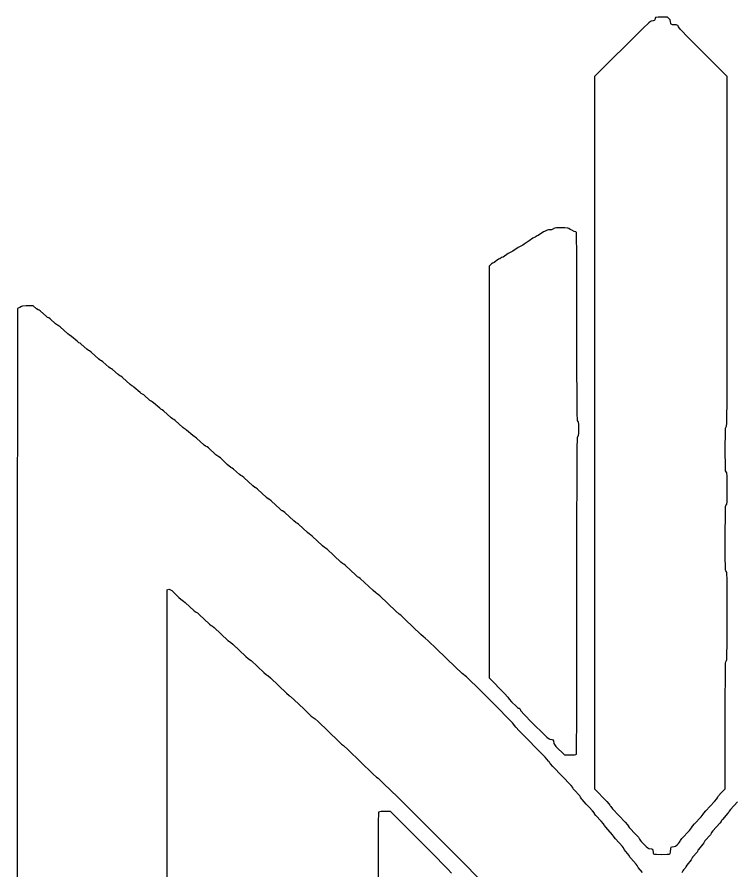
# Model space of a CAD drawing. Header units: millimetres. Extents: x 0 to 1000, y 0 to 588.
# Drawn here: x 273.3 to 529.2, y 284.1 to 588.3 of the extents above; entities that cross this region are included whole.
import ezdxf

# ---------------------------------------------------------------- set-up
doc = ezdxf.new("R2010")
doc.units = ezdxf.units.MM
doc.layers.add('KESIM', color=7, linetype='Continuous')

msp = doc.modelspace()

# ---------------------------------------------------------------- linework, layer by layer
at = {"layer": 'KESIM'}
for points in [[(500.904, 588.108), (500.73, 587.813), (500.626, 587.326), (500.417, 587.1), (500.087, 586.978), (499.374, 586.892), (499.044, 586.735), (498.522, 586.318), (496.453, 584.371), (479.138, 567.107), (479.138, 313.3), (483.519, 308.832), (484.249, 308.015), (484.649, 307.493), (484.753, 307.25), (484.927, 307.006), (485.57, 306.259), (490.09, 301.53), (490.908, 300.556), (491.116, 300.122), (491.551, 299.583), (493.88, 297.114), (494.802, 296.071), (495.097, 295.654), (495.167, 295.445), (495.393, 295.097), (495.81, 294.576), (496.384, 293.967), (497.583, 292.803), (498.14, 292.333), (498.557, 292.124), (499.444, 292.02), (499.774, 291.846), (499.948, 291.533), (500.035, 290.647), (500.087, 290.421), (500.209, 290.195), (500.539, 290.09), (501.2, 290.038), (503.129, 289.969), (505.059, 290.038), (505.72, 290.09), (506.05, 290.195), (506.137, 290.351), (506.224, 290.803), (506.293, 292.072), (506.467, 292.507), (506.78, 292.716), (507.493, 292.768), (507.997, 292.942), (508.588, 293.394), (509.023, 293.828), (509.475, 294.35), (509.666, 294.645), (509.771, 294.958), (510.327, 295.688), (513.004, 298.522), (513.752, 299.426), (514.065, 300.017), (514.812, 300.921), (517.177, 303.408), (517.924, 304.294), (518.133, 304.711), (518.776, 305.529), (521.888, 308.814), (522.757, 309.823), (523.053, 310.379), (523.348, 310.796), (524.339, 311.892), (525.73, 313.317), (525.73, 343.168), (525.782, 355.476), (525.817, 357.197), (525.887, 358.171), (525.974, 358.623), (526.182, 359.023), (526.269, 359.371), (526.339, 360.083), (526.408, 365.977), (526.426, 374.826), (526.373, 388.352), (526.339, 389.569), (526.269, 390.282), (526.182, 390.629), (525.974, 390.994), (525.887, 391.29), (525.817, 391.829), (525.748, 396.193), (525.73, 402.643), (525.782, 412.535), (525.817, 413.456), (525.887, 413.995), (525.974, 414.291), (526.269, 414.83), (526.373, 415.629), (526.426, 420.376), (526.408, 423.418), (526.373, 425.122), (526.321, 425.591), (526.269, 425.921), (525.887, 426.686), (525.782, 427.729), (525.73, 434.284), (525.782, 440.838), (525.887, 441.881), (526.182, 442.576), (526.269, 443.602), (526.339, 446.088), (526.373, 450.713), (526.426, 484.597), (526.426, 567.107), (512.796, 580.789), (509.701, 584.023), (509.04, 584.805), (508.971, 585.153), (508.866, 585.275), (508.536, 585.449), (508.293, 585.501), (506.954, 585.57), (506.519, 585.744), (506.398, 585.866), (506.311, 586.057), (506.259, 586.752), (506.067, 587.326), (505.841, 587.604), (505.111, 588.317), (501.86, 588.282), (501.113, 588.195)], [(464.534, 512.865), (464.291, 512.709), (463.804, 512.57), (462.691, 512.5), (462.309, 512.43), (461.996, 512.326), (461.37, 511.926), (460.918, 511.77), (459.11, 510.483), (458.658, 510.327), (457.997, 509.892), (457.441, 509.684), (457.197, 509.527), (455.894, 508.554), (455.094, 508.136), (454.103, 507.371), (453.547, 507.006), (453.095, 506.85), (452.434, 506.415), (451.878, 506.207), (450.07, 504.92), (449.513, 504.711), (448.853, 504.277), (448.401, 504.12), (446.592, 502.834), (446.036, 502.625), (445.376, 502.191), (444.924, 502.034), (443.359, 500.904), (443.098, 500.748), (442.803, 500.643), (442.368, 500.348), (441.586, 499.548), (441.586, 352.938), (447.114, 347.34), (448.296, 346.001), (448.679, 345.341), (449.531, 344.332), (451.287, 342.629), (451.739, 342.281), (451.999, 342.142), (452.277, 342.09), (452.399, 342.02), (452.66, 341.69), (452.712, 341.412), (452.816, 341.255), (454.155, 339.743), (456.711, 337.1), (461.526, 332.337), (462.187, 331.728), (462.987, 331.12), (463.23, 331.033), (463.978, 330.963), (464.308, 330.789), (464.482, 330.459), (464.586, 329.52), (464.83, 329.086), (465.403, 328.425), (468.394, 325.452), (470.897, 325.452), (472.01, 325.504), (472.444, 325.574), (472.67, 325.661), (472.775, 328.425), (472.844, 337.639), (472.879, 354.955), (472.879, 400.487), (472.931, 431.137), (472.966, 435.327), (473.035, 437.587), (473.122, 438.526), (473.47, 439.308), (473.54, 439.899), (473.574, 441.586), (473.54, 443.272), (473.47, 443.863), (473.331, 444.228), (473.122, 444.593), (473.035, 445.202), (472.966, 446.592), (472.931, 449.096), (472.879, 467.264), (472.879, 494.141), (472.844, 504.416), (472.775, 509.927), (472.67, 511.613), (472.444, 511.77), (471.871, 511.926), (471.106, 512.413), (470.48, 512.622), (469.958, 512.969), (469.593, 513.108), (468.567, 513.195), (465.629, 513.178), (465.038, 513.108), (464.673, 512.969)]]:
    msp.add_lwpolyline(points, close=True, dxfattribs=at)
for points in [[(496.21, 283.571), (494.75, 285.275), (494.454, 285.744), (494.332, 286.057), (494.037, 286.457), (492.055, 288.647), (491.759, 289.047), (491.481, 289.638), (489.743, 291.725), (489.43, 292.35), (489.065, 292.82), (486.596, 295.497), (486.127, 296.14), (485.953, 296.506), (485.588, 296.992), (483.119, 299.67), (482.65, 300.313), (482.58, 300.522), (482.319, 300.904), (481.554, 301.791), (479.642, 303.842), (479.172, 304.485), (479.086, 304.711), (478.442, 305.529), (477.208, 306.867), (476.2, 307.876), (474.687, 309.545), (474.461, 309.823), (474.166, 310.379), (473.853, 310.796), (471.888, 312.987), (471.592, 313.404), (471.419, 313.787), (470.828, 314.499), (464.256, 321.297), (463.439, 322.236), (463.213, 322.531), (463.039, 322.862), (462.726, 323.244), (461.492, 324.583), (452.243, 334.006), (451.043, 335.327), (449.861, 336.805), (447.862, 338.908), (445.028, 341.812), (438.474, 348.366), (433.467, 353.199), (431.954, 354.416), (429.538, 356.676), (422.862, 363.265), (419.889, 366.134), (418.828, 367.055), (418.202, 367.49), (417.229, 368.341), (411.683, 373.713), (410.049, 375.209), (409.458, 375.591), (408.258, 376.617), (402.608, 382.058), (401.686, 382.876), (401.391, 383.102), (401.13, 383.223), (400.209, 383.988), (395.654, 388.265), (395.115, 388.682), (394.68, 388.926), (394.054, 389.447), (390.369, 392.889), (389.743, 393.411), (389.308, 393.654), (388.769, 394.072), (383.832, 398.696), (383.293, 399.113), (382.858, 399.357), (382.232, 399.878), (378.547, 403.321), (377.921, 403.842), (377.729, 403.981), (377.503, 404.068), (376.773, 404.642), (373.574, 407.597), (373.018, 408.049), (372.844, 408.171), (372.636, 408.241), (371.905, 408.814), (368.707, 411.77), (367.976, 412.344), (367.768, 412.413), (367.594, 412.535), (367.038, 412.987), (363.839, 415.942), (363.282, 416.394), (363.108, 416.516), (362.9, 416.586), (362.17, 417.159), (358.971, 420.115), (358.414, 420.567), (358.241, 420.688), (358.032, 420.758), (357.302, 421.332), (354.103, 424.287), (353.564, 424.739), (353.06, 425), (352.643, 425.296), (350.417, 427.277), (350, 427.573), (349.496, 427.834), (348.209, 428.946), (345.758, 431.241), (345.202, 431.693), (344.837, 431.885), (344.193, 432.354), (341.481, 434.823), (341.012, 435.188), (340.49, 435.466), (340.021, 435.831), (337.309, 438.3), (336.839, 438.665), (336.37, 438.908), (335.953, 439.204), (333.727, 441.186), (333.31, 441.481), (332.997, 441.62), (332.371, 442.09), (329.659, 444.558), (329.19, 444.924), (328.668, 445.202), (328.199, 445.567), (325.487, 448.035), (325.017, 448.401), (324.548, 448.644), (324.131, 448.939), (321.905, 450.921), (321.506, 451.217), (321.054, 451.426), (320.654, 451.721), (318.428, 453.703), (318.029, 453.999), (317.576, 454.207), (317.177, 454.503), (314.951, 456.485), (314.534, 456.78), (314.221, 456.919), (313.595, 457.389), (310.883, 459.857), (310.257, 460.327), (309.944, 460.466), (309.284, 460.97), (307.302, 462.743), (306.902, 463.039), (306.45, 463.248), (306.05, 463.543), (303.825, 465.525), (303.408, 465.821), (303.095, 465.96), (302.469, 466.429), (299.757, 468.898), (299.131, 469.367), (298.818, 469.506), (298.157, 470.01), (296.175, 471.784), (295.775, 472.079), (295.323, 472.288), (294.68, 472.792), (292.698, 474.565), (292.281, 474.861), (291.968, 475), (291.342, 475.469), (288.63, 477.938), (288.004, 478.408), (287.691, 478.547), (287.031, 479.051), (285.049, 480.824), (284.649, 481.12), (284.197, 481.328), (283.797, 481.624), (281.572, 483.606), (281.189, 483.901), (280.824, 484.058), (280.25, 484.423), (279.068, 485.396), (276.53, 485.396), (275.4, 485.327), (275.174, 485.292), (274.826, 485.153), (274.305, 484.805), (273.661, 484.614), (273.505, 484.492), (273.401, 471.801), (273.296, 391.499), (273.331, 236.735)], [(326.825, 238.474), (326.843, 384.197), (327.382, 384.475), (327.782, 384.405), (328.408, 383.953), (330.981, 381.502), (331.641, 380.928), (332.145, 380.529), (332.684, 380.233), (333.241, 379.781), (336.439, 376.825), (337.17, 376.252), (337.396, 376.165), (337.587, 376.026), (338.213, 375.504), (341.898, 372.062), (342.524, 371.54), (342.959, 371.297), (343.498, 370.88), (348.435, 366.255), (348.974, 365.838), (349.461, 365.542), (350.243, 364.864), (354.903, 360.449), (355.685, 359.771), (356.172, 359.475), (356.711, 359.058), (361.266, 354.781), (362.187, 354.016), (362.448, 353.894), (362.743, 353.668), (363.665, 352.851), (369.315, 347.41), (370.236, 346.61), (370.515, 346.384), (370.793, 346.245), (371.992, 345.219), (375.626, 341.69), (378.182, 339.291), (378.86, 338.734), (379.155, 338.578), (379.503, 338.3), (380.615, 337.291), (387.83, 330.285), (388.943, 329.277), (389.604, 328.825), (391.307, 327.295), (400.122, 318.689), (401.408, 317.507), (401.965, 317.107), (403.964, 315.247), (409.006, 310.327), (424.026, 295.376), (432.024, 287.361), (443.898, 275.313)], [(530.094, 308.71), (527.625, 306.033), (527.156, 305.389), (527.017, 305.059), (526.721, 304.642), (524.739, 302.451), (524.444, 302.034), (524.305, 301.704), (523.835, 301.061), (521.366, 298.383), (520.897, 297.74), (520.758, 297.41), (520.462, 296.992), (518.481, 294.802), (518.185, 294.402), (518.063, 294.089), (517.768, 293.62), (516.168, 291.725), (516.012, 291.464), (515.977, 291.29), (515.682, 290.838), (514.082, 288.943), (513.926, 288.682), (513.891, 288.508), (513.595, 288.056), (511.996, 286.179), (511.7, 285.535), (511.405, 285.083), (510.848, 284.458), (510.64, 284.145), (510.257, 283.362)], [(428.164, 283.31), (426.895, 284.771), (420.949, 290.803), (406.467, 305.285), (403.129, 305.25), (402.573, 305.198), (402.156, 305.076), (402.051, 301.217), (401.982, 291.255), (401.93, 261.127)]]:
    msp.add_lwpolyline(points, dxfattribs=at)

doc.saveas('drawing.dxf')
